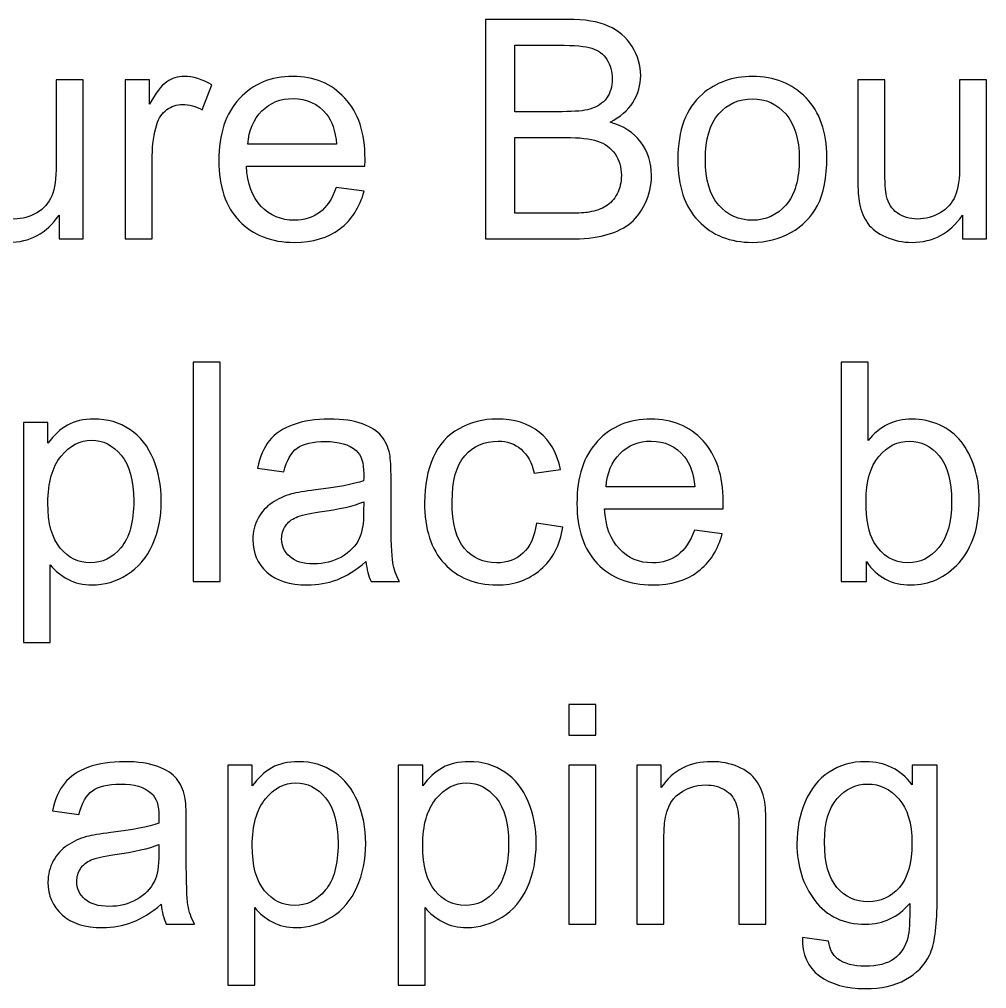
# Model space of a CAD drawing. Header units: millimetres. Extents: x 313 to 2379, y -2162 to 308.
# Drawn here: x 865.2 to 945.4, y -1146.2 to -1065.9 of the extents above; entities that cross this region are included whole.
import ezdxf

# ---------------------------------------------------------------- set-up
doc = ezdxf.new("R2010")
doc.units = ezdxf.units.MM
doc.header["$MEASUREMENT"] = 0
doc.layers.add('Layer 1', color=7, linetype='Continuous')

msp = doc.modelspace()

# ---------------------------------------------------------------- linework, layer by layer
at = {"layer": 'Layer 1', "color": 250}
for points, knots in [([(903.8665, -1084.0778), (903.8665, -1084.0778), (903.8665, -1065.8914), (903.8665, -1065.8914), (903.8665, -1065.8914), (910.6906, -1065.8914), (910.6906, -1065.8914), (912.0792, -1065.8914), (913.1925, -1066.0734), (914.035, -1066.4417), (914.8732, -1066.81), (915.5293, -1067.3773), (916.0035, -1068.1435), (916.4818, -1068.9055), (916.7189, -1069.7056), (916.7189, -1070.5438), (916.7189, -1071.3185), (916.5072, -1072.0509), (916.0881, -1072.7367), (915.669, -1073.4225), (915.034, -1073.9771), (914.1831, -1074.4004), (915.2838, -1074.7221), (916.1305, -1075.2725), (916.7189, -1076.0514), (917.3116, -1076.8261), (917.6079, -1077.7447), (917.6079, -1078.8031), (917.6079, -1079.6582), (917.4259, -1080.4498), (917.066, -1081.1822), (916.7062, -1081.9146), (916.2617, -1082.4776), (915.7325, -1082.8755), (915.2034, -1083.2692), (914.5387, -1083.5698), (913.7429, -1083.773), (912.9428, -1083.9762), (911.9649, -1084.0778), (910.8049, -1084.0778), (910.8049, -1084.0778), (903.8665, -1084.0778), (903.8665, -1084.0778)], [0, 0, 0, 0, 0.0714286, 0.0714286, 0.0714286, 0.1428571, 0.1428571, 0.1428571, 0.2142857, 0.2142857, 0.2142857, 0.2857143, 0.2857143, 0.2857143, 0.3571429, 0.3571429, 0.3571429, 0.4285714, 0.4285714, 0.4285714, 0.5, 0.5, 0.5, 0.5714286, 0.5714286, 0.5714286, 0.6428571, 0.6428571, 0.6428571, 0.7142857, 0.7142857, 0.7142857, 0.7857143, 0.7857143, 0.7857143, 0.8571429, 0.8571429, 0.8571429, 0.9285714, 0.9285714, 0.9285714, 1, 1, 1, 1]), ([(906.2795, -1073.5368), (906.2795, -1073.5368), (910.2123, -1073.5368), (910.2123, -1073.5368), (911.2791, -1073.5368), (912.0453, -1073.4648), (912.5067, -1073.3251), (913.1206, -1073.1431), (913.582, -1072.8383), (913.891, -1072.415), (914.2001, -1071.9916), (914.3567, -1071.4625), (914.3567, -1070.8232), (914.3567, -1070.2179), (914.2128, -1069.6845), (913.9207, -1069.2273), (913.6328, -1068.7658), (913.2179, -1068.4483), (912.6803, -1068.279), (912.1427, -1068.1097), (911.2198, -1068.025), (909.9159, -1068.025), (909.9159, -1068.025), (906.2795, -1068.025), (906.2795, -1068.025), (906.2795, -1068.025), (906.2795, -1073.5368), (906.2795, -1073.5368)], [0, 0, 0, 0, 0.1111111, 0.1111111, 0.1111111, 0.2222222, 0.2222222, 0.2222222, 0.3333333, 0.3333333, 0.3333333, 0.4444444, 0.4444444, 0.4444444, 0.5555556, 0.5555556, 0.5555556, 0.6666667, 0.6666667, 0.6666667, 0.7777778, 0.7777778, 0.7777778, 0.8888889, 0.8888889, 0.8888889, 1, 1, 1, 1]), ([(874.0215, -1084.0778), (874.0215, -1084.0778), (874.0215, -1070.8952), (874.0215, -1070.8952), (874.0215, -1070.8952), (876.0281, -1070.8952), (876.0281, -1070.8952), (876.0281, -1070.8952), (876.0281, -1072.9145), (876.0281, -1072.9145), (876.5403, -1071.9789), (877.0145, -1071.3609), (877.4505, -1071.0645), (877.8865, -1070.764), (878.3649, -1070.6158), (878.8856, -1070.6158), (879.6391, -1070.6158), (880.4054, -1070.8529), (881.1843, -1071.3228), (881.1843, -1071.3228), (880.3884, -1073.3844), (880.3884, -1073.3844), (879.8466, -1073.0796), (879.3047, -1072.9272), (878.7628, -1072.9272), (878.276, -1072.9272), (877.84, -1073.0754), (877.4547, -1073.3675), (877.0695, -1073.6596), (876.7943, -1074.066), (876.6292, -1074.5867), (876.3795, -1075.3783), (876.2567, -1076.2461), (876.2567, -1077.1902), (876.2567, -1077.1902), (876.2567, -1084.0778), (876.2567, -1084.0778), (876.2567, -1084.0778), (874.0215, -1084.0778), (874.0215, -1084.0778)], [0, 0, 0, 0, 0.0769231, 0.0769231, 0.0769231, 0.1538462, 0.1538462, 0.1538462, 0.2307692, 0.2307692, 0.2307692, 0.3076923, 0.3076923, 0.3076923, 0.3846154, 0.3846154, 0.3846154, 0.4615385, 0.4615385, 0.4615385, 0.5384615, 0.5384615, 0.5384615, 0.6153846, 0.6153846, 0.6153846, 0.6923077, 0.6923077, 0.6923077, 0.7692308, 0.7692308, 0.7692308, 0.8461538, 0.8461538, 0.8461538, 0.9230769, 0.9230769, 0.9230769, 1, 1, 1, 1]), ([(891.4967, -1079.8106), (891.4967, -1079.8106), (893.8081, -1080.1154), (893.8081, -1080.1154), (893.4483, -1081.4574), (892.7752, -1082.503), (891.793, -1083.2438), (890.8109, -1083.9847), (889.5578, -1084.3572), (888.0296, -1084.3572), (886.1077, -1084.3572), (884.5837, -1083.7645), (883.4576, -1082.5792), (882.3315, -1081.3981), (881.7685, -1079.7344), (881.7685, -1077.5966), (881.7685, -1075.3868), (882.3358, -1073.668), (883.4745, -1072.4488), (884.6133, -1071.2254), (886.0907, -1070.6158), (887.9068, -1070.6158), (889.6637, -1070.6158), (891.0988, -1071.2127), (892.2121, -1072.4107), (893.3255, -1073.6088), (893.8843, -1075.2936), (893.8843, -1077.4653), (893.8843, -1077.5966), (893.8801, -1077.7955), (893.8716, -1078.058), (893.8716, -1078.058), (884.0545, -1078.058), (884.0545, -1078.058), (884.1392, -1079.5016), (884.5456, -1080.6107), (885.2822, -1081.3769), (886.0145, -1082.1432), (886.9332, -1082.5284), (888.0296, -1082.5284), (888.8466, -1082.5284), (889.5451, -1082.3125), (890.1209, -1081.8807), (890.7008, -1081.4489), (891.158, -1080.7589), (891.4967, -1079.8106)], [0, 0, 0, 0, 0.0666667, 0.0666667, 0.0666667, 0.1333333, 0.1333333, 0.1333333, 0.2, 0.2, 0.2, 0.2666667, 0.2666667, 0.2666667, 0.3333333, 0.3333333, 0.3333333, 0.4, 0.4, 0.4, 0.4666667, 0.4666667, 0.4666667, 0.5333333, 0.5333333, 0.5333333, 0.6, 0.6, 0.6, 0.6666667, 0.6666667, 0.6666667, 0.7333333, 0.7333333, 0.7333333, 0.8, 0.8, 0.8, 0.8666667, 0.8666667, 0.8666667, 0.9333333, 0.9333333, 0.9333333, 1, 1, 1, 1]), ([(919.7923, -1077.4865), (919.7923, -1075.0523), (920.4696, -1073.2489), (921.8285, -1072.0763), (922.9588, -1071.1026), (924.3431, -1070.6158), (925.973, -1070.6158), (927.7806, -1070.6158), (929.2623, -1071.2085), (930.4137, -1072.3938), (931.561, -1073.5749), (932.1367, -1075.2132), (932.1367, -1077.3002), (932.1367, -1078.9936), (931.8827, -1080.3228), (931.3747, -1081.2923), (930.8667, -1082.2617), (930.1259, -1083.0152), (929.1522, -1083.5529), (928.1828, -1084.0905), (927.1202, -1084.3572), (925.973, -1084.3572), (924.1272, -1084.3572), (922.6371, -1083.7688), (921.4983, -1082.5877), (920.3596, -1081.4066), (919.7923, -1079.7048), (919.7923, -1077.4865)], [0, 0, 0, 0, 0.1111111, 0.1111111, 0.1111111, 0.2222222, 0.2222222, 0.2222222, 0.3333333, 0.3333333, 0.3333333, 0.4444444, 0.4444444, 0.4444444, 0.5555556, 0.5555556, 0.5555556, 0.6666667, 0.6666667, 0.6666667, 0.7777778, 0.7777778, 0.7777778, 0.8888889, 0.8888889, 0.8888889, 1, 1, 1, 1]), ([(868.5309, -1084.0778), (868.5309, -1084.0778), (868.5309, -1082.1178), (868.5309, -1082.1178), (867.5064, -1083.6121), (866.1179, -1084.3572), (864.3611, -1084.3572), (863.5864, -1084.3572), (862.8625, -1084.209), (862.1894, -1083.9127), (861.5163, -1083.6121), (861.0167, -1083.2396), (860.6908, -1082.7909), (860.3648, -1082.3379), (860.1362, -1081.7876), (860.005, -1081.1356), (859.9161, -1080.6954), (859.8695, -1080.0011), (859.8695, -1079.0528), (859.8695, -1079.0528), (859.8695, -1070.8952), (859.8695, -1070.8952), (859.8695, -1070.8952), (862.1047, -1070.8952), (862.1047, -1070.8952), (862.1047, -1070.8952), (862.1047, -1078.1892), (862.1047, -1078.1892), (862.1047, -1079.3534), (862.1513, -1080.1408), (862.2402, -1080.543), (862.3799, -1081.1314), (862.6762, -1081.5886), (863.1334, -1081.923), (863.5864, -1082.2575), (864.1452, -1082.4268), (864.814, -1082.4268), (865.4829, -1082.4268), (866.1094, -1082.2575), (866.6936, -1081.9146), (867.2778, -1081.5717), (867.6927, -1081.1018), (867.9382, -1080.5133), (868.1795, -1079.9249), (868.3023, -1079.0655), (868.3023, -1077.9437), (868.3023, -1077.9437), (868.3023, -1070.8952), (868.3023, -1070.8952), (868.3023, -1070.8952), (870.5375, -1070.8952), (870.5375, -1070.8952), (870.5375, -1070.8952), (870.5375, -1084.0778), (870.5375, -1084.0778), (870.5375, -1084.0778), (868.5309, -1084.0778), (868.5309, -1084.0778)], [0, 0, 0, 0, 0.0526316, 0.0526316, 0.0526316, 0.1052632, 0.1052632, 0.1052632, 0.1578947, 0.1578947, 0.1578947, 0.2105263, 0.2105263, 0.2105263, 0.2631579, 0.2631579, 0.2631579, 0.3157895, 0.3157895, 0.3157895, 0.3684211, 0.3684211, 0.3684211, 0.4210526, 0.4210526, 0.4210526, 0.4736842, 0.4736842, 0.4736842, 0.5263158, 0.5263158, 0.5263158, 0.5789474, 0.5789474, 0.5789474, 0.6315789, 0.6315789, 0.6315789, 0.6842105, 0.6842105, 0.6842105, 0.7368421, 0.7368421, 0.7368421, 0.7894737, 0.7894737, 0.7894737, 0.8421053, 0.8421053, 0.8421053, 0.8947368, 0.8947368, 0.8947368, 0.9473684, 0.9473684, 0.9473684, 1, 1, 1, 1]), ([(943.3677, -1084.0778), (943.3677, -1084.0778), (943.3677, -1082.1178), (943.3677, -1082.1178), (942.3432, -1083.6121), (940.9547, -1084.3572), (939.1979, -1084.3572), (938.4232, -1084.3572), (937.6993, -1084.209), (937.0262, -1083.9127), (936.3531, -1083.6121), (935.8535, -1083.2396), (935.5276, -1082.7909), (935.2016, -1082.3379), (934.973, -1081.7876), (934.8418, -1081.1356), (934.7529, -1080.6954), (934.7063, -1080.0011), (934.7063, -1079.0528), (934.7063, -1079.0528), (934.7063, -1070.8952), (934.7063, -1070.8952), (934.7063, -1070.8952), (936.9415, -1070.8952), (936.9415, -1070.8952), (936.9415, -1070.8952), (936.9415, -1078.1892), (936.9415, -1078.1892), (936.9415, -1079.3534), (936.9881, -1080.1408), (937.077, -1080.543), (937.2167, -1081.1314), (937.513, -1081.5886), (937.9702, -1081.923), (938.4232, -1082.2575), (938.982, -1082.4268), (939.6508, -1082.4268), (940.3197, -1082.4268), (940.9462, -1082.2575), (941.5304, -1081.9146), (942.1146, -1081.5717), (942.5295, -1081.1018), (942.775, -1080.5133), (943.0163, -1079.9249), (943.1391, -1079.0655), (943.1391, -1077.9437), (943.1391, -1077.9437), (943.1391, -1070.8952), (943.1391, -1070.8952), (943.1391, -1070.8952), (945.3743, -1070.8952), (945.3743, -1070.8952), (945.3743, -1070.8952), (945.3743, -1084.0778), (945.3743, -1084.0778), (945.3743, -1084.0778), (943.3677, -1084.0778), (943.3677, -1084.0778)], [0, 0, 0, 0, 0.0526316, 0.0526316, 0.0526316, 0.1052632, 0.1052632, 0.1052632, 0.1578947, 0.1578947, 0.1578947, 0.2105263, 0.2105263, 0.2105263, 0.2631579, 0.2631579, 0.2631579, 0.3157895, 0.3157895, 0.3157895, 0.3684211, 0.3684211, 0.3684211, 0.4210526, 0.4210526, 0.4210526, 0.4736842, 0.4736842, 0.4736842, 0.5263158, 0.5263158, 0.5263158, 0.5789474, 0.5789474, 0.5789474, 0.6315789, 0.6315789, 0.6315789, 0.6842105, 0.6842105, 0.6842105, 0.7368421, 0.7368421, 0.7368421, 0.7894737, 0.7894737, 0.7894737, 0.8421053, 0.8421053, 0.8421053, 0.8947368, 0.8947368, 0.8947368, 0.9473684, 0.9473684, 0.9473684, 1, 1, 1, 1]), ([(884.1815, -1076.2292), (884.1815, -1076.2292), (891.5221, -1076.2292), (891.5221, -1076.2292), (891.4247, -1075.1201), (891.1411, -1074.2903), (890.6797, -1073.7358), (889.9727, -1072.8764), (889.0498, -1072.4446), (887.9195, -1072.4446), (886.8951, -1072.4446), (886.0357, -1072.7875), (885.3372, -1073.4733), (884.6429, -1074.1591), (884.2577, -1075.0777), (884.1815, -1076.2292)], [0, 0, 0, 0, 0.2, 0.2, 0.2, 0.4, 0.4, 0.4, 0.6, 0.6, 0.6, 0.8, 0.8, 0.8, 1, 1, 1, 1]), ([(922.0783, -1077.4907), (922.0783, -1079.1756), (922.4466, -1080.4371), (923.1832, -1081.2711), (923.924, -1082.1093), (924.8511, -1082.5284), (925.973, -1082.5284), (927.0821, -1082.5284), (928.005, -1082.1093), (928.7458, -1081.2669), (929.4824, -1080.4244), (929.8507, -1079.1417), (929.8507, -1077.4188), (929.8507, -1075.7932), (929.4782, -1074.5613), (928.7373, -1073.7273), (927.9965, -1072.8891), (927.0736, -1072.47), (925.973, -1072.47), (924.8511, -1072.47), (923.924, -1072.8849), (923.1832, -1073.7188), (922.4466, -1074.5528), (922.0783, -1075.8101), (922.0783, -1077.4907)], [0, 0, 0, 0, 0.125, 0.125, 0.125, 0.25, 0.25, 0.25, 0.375, 0.375, 0.375, 0.5, 0.5, 0.5, 0.625, 0.625, 0.625, 0.75, 0.75, 0.75, 0.875, 0.875, 0.875, 1, 1, 1, 1]), ([(906.2795, -1081.9442), (906.2795, -1081.9442), (910.8092, -1081.9442), (910.8092, -1081.9442), (911.5881, -1081.9442), (912.1342, -1081.9146), (912.4517, -1081.8553), (913.002, -1081.7579), (913.4677, -1081.5928), (913.8402, -1081.36), (914.2128, -1081.1272), (914.5176, -1080.7885), (914.7589, -1080.344), (915.0002, -1079.8995), (915.1187, -1079.3873), (915.1187, -1078.8073), (915.1187, -1078.1257), (914.9451, -1077.5373), (914.5938, -1077.0335), (914.2466, -1076.5298), (913.764, -1076.1784), (913.146, -1075.9752), (912.5321, -1075.772), (911.6431, -1075.6704), (910.4874, -1075.6704), (910.4874, -1075.6704), (906.2795, -1075.6704), (906.2795, -1075.6704), (906.2795, -1075.6704), (906.2795, -1081.9442), (906.2795, -1081.9442)], [0, 0, 0, 0, 0.1, 0.1, 0.1, 0.2, 0.2, 0.2, 0.3, 0.3, 0.3, 0.4, 0.4, 0.4, 0.5, 0.5, 0.5, 0.6, 0.6, 0.6, 0.7, 0.7, 0.7, 0.8, 0.8, 0.8, 0.9, 0.9, 0.9, 1, 1, 1, 1]), ([(879.6519, -1112.4539), (879.6519, -1112.4539), (879.6519, -1094.2675), (879.6519, -1094.2675), (879.6519, -1094.2675), (881.8871, -1094.2675), (881.8871, -1094.2675), (881.8871, -1094.2675), (881.8871, -1112.4539), (881.8871, -1112.4539), (881.8871, -1112.4539), (879.6519, -1112.4539), (879.6519, -1112.4539)], [0, 0, 0, 0, 0.25, 0.25, 0.25, 0.5, 0.5, 0.5, 0.75, 0.75, 0.75, 1, 1, 1, 1]), ([(935.4133, -1112.4539), (935.4133, -1112.4539), (933.3305, -1112.4539), (933.3305, -1112.4539), (933.3305, -1112.4539), (933.3305, -1094.2675), (933.3305, -1094.2675), (933.3305, -1094.2675), (935.5657, -1094.2675), (935.5657, -1094.2675), (935.5657, -1094.2675), (935.5657, -1100.7572), (935.5657, -1100.7572), (936.5097, -1099.5803), (937.712, -1098.9919), (939.1767, -1098.9919), (939.9853, -1098.9919), (940.7558, -1099.1528), (941.4797, -1099.4787), (942.2036, -1099.8047), (942.7962, -1100.2661), (943.2661, -1100.8546), (943.7318, -1101.4472), (944.1001, -1102.1584), (944.3626, -1102.9924), (944.6293, -1103.8221), (944.7605, -1104.7154), (944.7605, -1105.6636), (944.7605, -1107.9158), (944.2017, -1109.6599), (943.0883, -1110.8876), (941.9707, -1112.1195), (940.633, -1112.7333), (939.0709, -1112.7333), (937.5173, -1112.7333), (936.2981, -1112.0856), (935.4133, -1110.7944), (935.4133, -1110.7944), (935.4133, -1112.4539), (935.4133, -1112.4539)], [0, 0, 0, 0, 0.0769231, 0.0769231, 0.0769231, 0.1538462, 0.1538462, 0.1538462, 0.2307692, 0.2307692, 0.2307692, 0.3076923, 0.3076923, 0.3076923, 0.3846154, 0.3846154, 0.3846154, 0.4615385, 0.4615385, 0.4615385, 0.5384615, 0.5384615, 0.5384615, 0.6153846, 0.6153846, 0.6153846, 0.6923077, 0.6923077, 0.6923077, 0.7692308, 0.7692308, 0.7692308, 0.8461538, 0.8461538, 0.8461538, 0.9230769, 0.9230769, 0.9230769, 1, 1, 1, 1]), ([(865.5761, -1117.5085), (865.5761, -1117.5085), (865.5761, -1099.2713), (865.5761, -1099.2713), (865.5761, -1099.2713), (867.6081, -1099.2713), (867.6081, -1099.2713), (867.6081, -1099.2713), (867.6081, -1101.0027), (867.6081, -1101.0027), (868.0865, -1100.3339), (868.6283, -1099.8301), (869.2337, -1099.4957), (869.8348, -1099.1612), (870.5672, -1098.9919), (871.4266, -1098.9919), (872.5526, -1098.9919), (873.5432, -1099.2798), (874.4026, -1099.8597), (875.262, -1100.4355), (875.9097, -1101.2525), (876.3499, -1102.3024), (876.786, -1103.3565), (877.0061, -1104.5079), (877.0061, -1105.7652), (877.0061, -1107.1072), (876.7648, -1108.3179), (876.2822, -1109.3974), (875.7996, -1110.4727), (875.0969, -1111.2982), (874.174, -1111.8739), (873.2554, -1112.4454), (872.2859, -1112.7333), (871.2699, -1112.7333), (870.5249, -1112.7333), (869.856, -1112.5767), (869.2676, -1112.2634), (868.6749, -1111.9501), (868.1923, -1111.5564), (867.8113, -1111.0781), (867.8113, -1111.0781), (867.8113, -1117.5085), (867.8113, -1117.5085), (867.8113, -1117.5085), (865.5761, -1117.5085), (865.5761, -1117.5085)], [0, 0, 0, 0, 0.0666667, 0.0666667, 0.0666667, 0.1333333, 0.1333333, 0.1333333, 0.2, 0.2, 0.2, 0.2666667, 0.2666667, 0.2666667, 0.3333333, 0.3333333, 0.3333333, 0.4, 0.4, 0.4, 0.4666667, 0.4666667, 0.4666667, 0.5333333, 0.5333333, 0.5333333, 0.6, 0.6, 0.6, 0.6666667, 0.6666667, 0.6666667, 0.7333333, 0.7333333, 0.7333333, 0.8, 0.8, 0.8, 0.8666667, 0.8666667, 0.8666667, 0.9333333, 0.9333333, 0.9333333, 1, 1, 1, 1]), ([(893.9563, -1110.8029), (893.1266, -1111.5099), (892.3265, -1112.0052), (891.5602, -1112.2973), (890.794, -1112.5894), (889.9727, -1112.7333), (889.0922, -1112.7333), (887.6444, -1112.7333), (886.531, -1112.3819), (885.7521, -1111.675), (884.9732, -1110.9722), (884.5837, -1110.0705), (884.5837, -1108.9741), (884.5837, -1108.3306), (884.7319, -1107.7422), (885.024, -1107.2088), (885.3203, -1106.6754), (885.7055, -1106.2521), (886.1797, -1105.9303), (886.658, -1105.6086), (887.1914, -1105.3631), (887.7883, -1105.198), (888.2286, -1105.0837), (888.8932, -1104.9736), (889.778, -1104.8635), (891.5814, -1104.6519), (892.9149, -1104.3936), (893.7658, -1104.0973), (893.7743, -1103.7925), (893.7785, -1103.5978), (893.7785, -1103.5173), (893.7785, -1102.6114), (893.5668, -1101.9722), (893.1435, -1101.5996), (892.572, -1101.0959), (891.7211, -1100.8461), (890.595, -1100.8461), (889.5409, -1100.8461), (888.762, -1101.0324), (888.2625, -1101.4007), (887.7587, -1101.769), (887.3904, -1102.4209), (887.1491, -1103.3607), (887.1491, -1103.3607), (884.9647, -1103.0559), (884.9647, -1103.0559), (885.1637, -1102.1203), (885.4896, -1101.3626), (885.9468, -1100.7868), (886.404, -1100.2111), (887.0644, -1099.7708), (887.928, -1099.4576), (888.7874, -1099.1485), (889.7907, -1098.9919), (890.9252, -1098.9919), (892.0513, -1098.9919), (892.9699, -1099.1231), (893.6769, -1099.3898), (894.3796, -1099.6565), (894.9003, -1099.9867), (895.2305, -1100.3889), (895.5607, -1100.7911), (895.7936, -1101.2991), (895.929, -1101.9129), (896.001, -1102.2939), (896.0391, -1102.9797), (896.0391, -1103.9661), (896.0391, -1103.9661), (896.0391, -1106.9294), (896.0391, -1106.9294), (896.0391, -1108.9995), (896.0857, -1110.3076), (896.1788, -1110.8622), (896.2677, -1111.4167), (896.454, -1111.9459), (896.7249, -1112.4539), (896.7249, -1112.4539), (894.3881, -1112.4539), (894.3881, -1112.4539), (894.1637, -1111.984), (894.0198, -1111.4337), (893.9563, -1110.8029)], [0, 0, 0, 0, 0.037037, 0.037037, 0.037037, 0.0740741, 0.0740741, 0.0740741, 0.1111111, 0.1111111, 0.1111111, 0.1481481, 0.1481481, 0.1481481, 0.1851852, 0.1851852, 0.1851852, 0.2222222, 0.2222222, 0.2222222, 0.2592593, 0.2592593, 0.2592593, 0.2962963, 0.2962963, 0.2962963, 0.3333333, 0.3333333, 0.3333333, 0.3703704, 0.3703704, 0.3703704, 0.4074074, 0.4074074, 0.4074074, 0.4444444, 0.4444444, 0.4444444, 0.4814815, 0.4814815, 0.4814815, 0.5185185, 0.5185185, 0.5185185, 0.5555556, 0.5555556, 0.5555556, 0.5925926, 0.5925926, 0.5925926, 0.6296296, 0.6296296, 0.6296296, 0.6666667, 0.6666667, 0.6666667, 0.7037037, 0.7037037, 0.7037037, 0.7407407, 0.7407407, 0.7407407, 0.7777778, 0.7777778, 0.7777778, 0.8148148, 0.8148148, 0.8148148, 0.8518519, 0.8518519, 0.8518519, 0.8888889, 0.8888889, 0.8888889, 0.9259259, 0.9259259, 0.9259259, 0.962963, 0.962963, 0.962963, 1, 1, 1, 1]), ([(908.0829, -1107.6279), (908.0829, -1107.6279), (910.2673, -1107.9327), (910.2673, -1107.9327), (910.026, -1109.4355), (909.4164, -1110.6082), (908.43, -1111.4591), (907.4437, -1112.31), (906.2287, -1112.7333), (904.7936, -1112.7333), (902.9944, -1112.7333), (901.5466, -1112.1449), (900.4544, -1110.968), (899.358, -1109.7911), (898.8119, -1108.1063), (898.8119, -1105.9134), (898.8119, -1104.491), (899.049, -1103.2506), (899.5189, -1102.1838), (899.9888, -1101.1213), (900.7042, -1100.3212), (901.6694, -1099.792), (902.6304, -1099.2586), (903.676, -1098.9919), (904.8105, -1098.9919), (906.2372, -1098.9919), (907.4098, -1099.3517), (908.3157, -1100.0756), (909.2259, -1100.7995), (909.8101, -1101.8282), (910.0641, -1103.1575), (910.0641, -1103.1575), (907.9051, -1103.4877), (907.9051, -1103.4877), (907.6977, -1102.6029), (907.3336, -1101.9383), (906.8044, -1101.4896), (906.2795, -1101.0451), (905.6445, -1100.8207), (904.8994, -1100.8207), (903.7734, -1100.8207), (902.859, -1101.2229), (902.152, -1102.0272), (901.4493, -1102.8358), (901.0979, -1104.1058), (901.0979, -1105.8499), (901.0979, -1107.6194), (901.4366, -1108.9021), (902.1139, -1109.7022), (902.7955, -1110.5023), (903.6802, -1110.9045), (904.7682, -1110.9045), (905.6487, -1110.9045), (906.3811, -1110.6378), (906.9653, -1110.1002), (907.5537, -1109.5668), (907.9263, -1108.7413), (908.0829, -1107.6279)], [0, 0, 0, 0, 0.0526316, 0.0526316, 0.0526316, 0.1052632, 0.1052632, 0.1052632, 0.1578947, 0.1578947, 0.1578947, 0.2105263, 0.2105263, 0.2105263, 0.2631579, 0.2631579, 0.2631579, 0.3157895, 0.3157895, 0.3157895, 0.3684211, 0.3684211, 0.3684211, 0.4210526, 0.4210526, 0.4210526, 0.4736842, 0.4736842, 0.4736842, 0.5263158, 0.5263158, 0.5263158, 0.5789474, 0.5789474, 0.5789474, 0.6315789, 0.6315789, 0.6315789, 0.6842105, 0.6842105, 0.6842105, 0.7368421, 0.7368421, 0.7368421, 0.7894737, 0.7894737, 0.7894737, 0.8421053, 0.8421053, 0.8421053, 0.8947368, 0.8947368, 0.8947368, 0.9473684, 0.9473684, 0.9473684, 1, 1, 1, 1]), ([(921.1639, -1108.1867), (921.1639, -1108.1867), (923.4753, -1108.4915), (923.4753, -1108.4915), (923.1155, -1109.8335), (922.4424, -1110.8791), (921.4602, -1111.6199), (920.4781, -1112.3608), (919.225, -1112.7333), (917.6968, -1112.7333), (915.7749, -1112.7333), (914.2509, -1112.1406), (913.1248, -1110.9553), (911.9987, -1109.7742), (911.4357, -1108.1105), (911.4357, -1105.9727), (911.4357, -1103.7629), (912.003, -1102.0441), (913.1417, -1100.8249), (914.2805, -1099.6015), (915.7579, -1098.9919), (917.574, -1098.9919), (919.3309, -1098.9919), (920.766, -1099.5888), (921.8793, -1100.7868), (922.9927, -1101.9849), (923.5515, -1103.6697), (923.5515, -1105.8414), (923.5515, -1105.9727), (923.5473, -1106.1716), (923.5388, -1106.4341), (923.5388, -1106.4341), (913.7217, -1106.4341), (913.7217, -1106.4341), (913.8064, -1107.8777), (914.2128, -1108.9868), (914.9494, -1109.753), (915.6817, -1110.5193), (916.6004, -1110.9045), (917.6968, -1110.9045), (918.5138, -1110.9045), (919.2123, -1110.6886), (919.7881, -1110.2568), (920.368, -1109.825), (920.8252, -1109.135), (921.1639, -1108.1867)], [0, 0, 0, 0, 0.0666667, 0.0666667, 0.0666667, 0.1333333, 0.1333333, 0.1333333, 0.2, 0.2, 0.2, 0.2666667, 0.2666667, 0.2666667, 0.3333333, 0.3333333, 0.3333333, 0.4, 0.4, 0.4, 0.4666667, 0.4666667, 0.4666667, 0.5333333, 0.5333333, 0.5333333, 0.6, 0.6, 0.6, 0.6666667, 0.6666667, 0.6666667, 0.7333333, 0.7333333, 0.7333333, 0.8, 0.8, 0.8, 0.8666667, 0.8666667, 0.8666667, 0.9333333, 0.9333333, 0.9333333, 1, 1, 1, 1]), ([(867.6081, -1105.943), (867.6081, -1107.6321), (867.951, -1108.881), (868.6326, -1109.6895), (869.3184, -1110.4981), (870.1481, -1110.9045), (871.1218, -1110.9045), (872.1124, -1110.9045), (872.959, -1110.4854), (873.6618, -1109.6472), (874.3687, -1108.809), (874.7201, -1107.5136), (874.7201, -1105.7568), (874.7201, -1104.0804), (874.3772, -1102.8273), (873.6872, -1101.9933), (872.9971, -1101.1594), (872.1759, -1100.7445), (871.2191, -1100.7445), (870.2709, -1100.7445), (869.4327, -1101.189), (868.7045, -1102.0738), (867.9722, -1102.9628), (867.6081, -1104.2497), (867.6081, -1105.943)], [0, 0, 0, 0, 0.125, 0.125, 0.125, 0.25, 0.25, 0.25, 0.375, 0.375, 0.375, 0.5, 0.5, 0.5, 0.625, 0.625, 0.625, 0.75, 0.75, 0.75, 0.875, 0.875, 0.875, 1, 1, 1, 1]), ([(913.8487, -1104.6053), (913.8487, -1104.6053), (921.1893, -1104.6053), (921.1893, -1104.6053), (921.0919, -1103.4962), (920.8083, -1102.6664), (920.3469, -1102.1119), (919.6399, -1101.2525), (918.717, -1100.8207), (917.5867, -1100.8207), (916.5623, -1100.8207), (915.7029, -1101.1636), (915.0044, -1101.8494), (914.3101, -1102.5352), (913.9249, -1103.4538), (913.8487, -1104.6053)], [0, 0, 0, 0, 0.2, 0.2, 0.2, 0.4, 0.4, 0.4, 0.6, 0.6, 0.6, 0.8, 0.8, 0.8, 1, 1, 1, 1]), ([(935.3879, -1105.7652), (935.3879, -1107.34), (935.6038, -1108.4788), (936.0314, -1109.1815), (936.7341, -1110.3288), (937.6824, -1110.9045), (938.8804, -1110.9045), (939.8583, -1110.9045), (940.7007, -1110.4812), (941.4077, -1109.6345), (942.1189, -1108.7878), (942.4745, -1107.5263), (942.4745, -1105.8499), (942.4745, -1104.1312), (942.1358, -1102.8654), (941.4543, -1102.0484), (940.7727, -1101.2313), (939.9472, -1100.8207), (938.982, -1100.8207), (938.0041, -1100.8207), (937.1617, -1101.244), (936.4547, -1102.0907), (935.7435, -1102.9374), (935.3879, -1104.1608), (935.3879, -1105.7652)], [0, 0, 0, 0, 0.125, 0.125, 0.125, 0.25, 0.25, 0.25, 0.375, 0.375, 0.375, 0.5, 0.5, 0.5, 0.625, 0.625, 0.625, 0.75, 0.75, 0.75, 0.875, 0.875, 0.875, 1, 1, 1, 1]), ([(893.7785, -1105.8499), (892.9657, -1106.1801), (891.7465, -1106.4595), (890.1209, -1106.6881), (889.198, -1106.8193), (888.5461, -1106.9675), (888.1651, -1107.1326), (887.7841, -1107.2977), (887.492, -1107.539), (887.2846, -1107.8523), (887.0771, -1108.1698), (886.9713, -1108.5211), (886.9713, -1108.9106), (886.9713, -1109.499), (887.1957, -1109.9943), (887.6486, -1110.388), (888.1016, -1110.7817), (888.762, -1110.9807), (889.6298, -1110.9807), (890.4892, -1110.9807), (891.2554, -1110.7944), (891.9285, -1110.4177), (892.5974, -1110.0451), (893.0927, -1109.5329), (893.406, -1108.8852), (893.6473, -1108.3814), (893.7658, -1107.6406), (893.7658, -1106.6627), (893.7658, -1106.6627), (893.7785, -1105.8499), (893.7785, -1105.8499)], [0, 0, 0, 0, 0.1, 0.1, 0.1, 0.2, 0.2, 0.2, 0.3, 0.3, 0.3, 0.4, 0.4, 0.4, 0.5, 0.5, 0.5, 0.6, 0.6, 0.6, 0.7, 0.7, 0.7, 0.8, 0.8, 0.8, 0.9, 0.9, 0.9, 1, 1, 1, 1]), ([(910.7583, -1125.1836), (910.7583, -1125.1836), (910.7583, -1122.6436), (910.7583, -1122.6436), (910.7583, -1122.6436), (912.9935, -1122.6436), (912.9935, -1122.6436), (912.9935, -1122.6436), (912.9935, -1125.1836), (912.9935, -1125.1836), (912.9935, -1125.1836), (910.7583, -1125.1836), (910.7583, -1125.1836)], [0, 0, 0, 0, 0.25, 0.25, 0.25, 0.5, 0.5, 0.5, 0.75, 0.75, 0.75, 1, 1, 1, 1]), ([(876.9891, -1139.179), (876.1594, -1139.886), (875.3593, -1140.3813), (874.593, -1140.6734), (873.8268, -1140.9655), (873.0055, -1141.1094), (872.125, -1141.1094), (870.6772, -1141.1094), (869.5638, -1140.758), (868.7849, -1140.0511), (868.006, -1139.3483), (867.6165, -1138.4466), (867.6165, -1137.3502), (867.6165, -1136.7067), (867.7647, -1136.1183), (868.0568, -1135.5849), (868.3531, -1135.0515), (868.7383, -1134.6282), (869.2125, -1134.3064), (869.6908, -1133.9847), (870.2242, -1133.7392), (870.8211, -1133.5741), (871.2614, -1133.4598), (871.926, -1133.3497), (872.8108, -1133.2396), (874.6142, -1133.028), (875.9477, -1132.7697), (876.7986, -1132.4734), (876.8071, -1132.1686), (876.8113, -1131.9739), (876.8113, -1131.8934), (876.8113, -1130.9875), (876.5996, -1130.3483), (876.1763, -1129.9757), (875.6048, -1129.472), (874.7539, -1129.2222), (873.6278, -1129.2222), (872.5737, -1129.2222), (871.7948, -1129.4085), (871.2953, -1129.7768), (870.7915, -1130.1451), (870.4232, -1130.797), (870.1819, -1131.7368), (870.1819, -1131.7368), (867.9975, -1131.432), (867.9975, -1131.432), (868.1965, -1130.4964), (868.5224, -1129.7387), (868.9796, -1129.1629), (869.4368, -1128.5872), (870.0972, -1128.1469), (870.9608, -1127.8337), (871.8202, -1127.5246), (872.8235, -1127.368), (873.958, -1127.368), (875.0841, -1127.368), (876.0027, -1127.4992), (876.7097, -1127.7659), (877.4124, -1128.0326), (877.9331, -1128.3628), (878.2633, -1128.765), (878.5935, -1129.1672), (878.8264, -1129.6752), (878.9618, -1130.289), (879.0338, -1130.67), (879.0719, -1131.3558), (879.0719, -1132.3422), (879.0719, -1132.3422), (879.0719, -1135.3055), (879.0719, -1135.3055), (879.0719, -1137.3756), (879.1185, -1138.6837), (879.2116, -1139.2383), (879.3005, -1139.7928), (879.4868, -1140.322), (879.7577, -1140.83), (879.7577, -1140.83), (877.4209, -1140.83), (877.4209, -1140.83), (877.1965, -1140.3601), (877.0526, -1139.8098), (876.9891, -1139.179)], [0, 0, 0, 0, 0.037037, 0.037037, 0.037037, 0.0740741, 0.0740741, 0.0740741, 0.1111111, 0.1111111, 0.1111111, 0.1481481, 0.1481481, 0.1481481, 0.1851852, 0.1851852, 0.1851852, 0.2222222, 0.2222222, 0.2222222, 0.2592593, 0.2592593, 0.2592593, 0.2962963, 0.2962963, 0.2962963, 0.3333333, 0.3333333, 0.3333333, 0.3703704, 0.3703704, 0.3703704, 0.4074074, 0.4074074, 0.4074074, 0.4444444, 0.4444444, 0.4444444, 0.4814815, 0.4814815, 0.4814815, 0.5185185, 0.5185185, 0.5185185, 0.5555556, 0.5555556, 0.5555556, 0.5925926, 0.5925926, 0.5925926, 0.6296296, 0.6296296, 0.6296296, 0.6666667, 0.6666667, 0.6666667, 0.7037037, 0.7037037, 0.7037037, 0.7407407, 0.7407407, 0.7407407, 0.7777778, 0.7777778, 0.7777778, 0.8148148, 0.8148148, 0.8148148, 0.8518519, 0.8518519, 0.8518519, 0.8888889, 0.8888889, 0.8888889, 0.9259259, 0.9259259, 0.9259259, 0.962963, 0.962963, 0.962963, 1, 1, 1, 1]), ([(882.5051, -1145.8846), (882.5051, -1145.8846), (882.5051, -1127.6474), (882.5051, -1127.6474), (882.5051, -1127.6474), (884.5371, -1127.6474), (884.5371, -1127.6474), (884.5371, -1127.6474), (884.5371, -1129.3788), (884.5371, -1129.3788), (885.0155, -1128.71), (885.5573, -1128.2062), (886.1627, -1127.8718), (886.7638, -1127.5373), (887.4962, -1127.368), (888.3556, -1127.368), (889.4816, -1127.368), (890.4722, -1127.6559), (891.3316, -1128.2358), (892.191, -1128.8116), (892.8387, -1129.6286), (893.2789, -1130.6785), (893.715, -1131.7326), (893.9351, -1132.884), (893.9351, -1134.1413), (893.9351, -1135.4833), (893.6938, -1136.694), (893.2112, -1137.7735), (892.7286, -1138.8488), (892.0259, -1139.6743), (891.103, -1140.25), (890.1844, -1140.8215), (889.2149, -1141.1094), (888.1989, -1141.1094), (887.4539, -1141.1094), (886.785, -1140.9528), (886.1966, -1140.6395), (885.6039, -1140.3262), (885.1213, -1139.9325), (884.7403, -1139.4542), (884.7403, -1139.4542), (884.7403, -1145.8846), (884.7403, -1145.8846), (884.7403, -1145.8846), (882.5051, -1145.8846), (882.5051, -1145.8846)], [0, 0, 0, 0, 0.0666667, 0.0666667, 0.0666667, 0.1333333, 0.1333333, 0.1333333, 0.2, 0.2, 0.2, 0.2666667, 0.2666667, 0.2666667, 0.3333333, 0.3333333, 0.3333333, 0.4, 0.4, 0.4, 0.4666667, 0.4666667, 0.4666667, 0.5333333, 0.5333333, 0.5333333, 0.6, 0.6, 0.6, 0.6666667, 0.6666667, 0.6666667, 0.7333333, 0.7333333, 0.7333333, 0.8, 0.8, 0.8, 0.8666667, 0.8666667, 0.8666667, 0.9333333, 0.9333333, 0.9333333, 1, 1, 1, 1]), ([(896.6317, -1145.8846), (896.6317, -1145.8846), (896.6317, -1127.6474), (896.6317, -1127.6474), (896.6317, -1127.6474), (898.6637, -1127.6474), (898.6637, -1127.6474), (898.6637, -1127.6474), (898.6637, -1129.3788), (898.6637, -1129.3788), (899.1421, -1128.71), (899.6839, -1128.2062), (900.2893, -1127.8718), (900.8904, -1127.5373), (901.6228, -1127.368), (902.4822, -1127.368), (903.6082, -1127.368), (904.5988, -1127.6559), (905.4582, -1128.2358), (906.3176, -1128.8116), (906.9653, -1129.6286), (907.4055, -1130.6785), (907.8416, -1131.7326), (908.0617, -1132.884), (908.0617, -1134.1413), (908.0617, -1135.4833), (907.8204, -1136.694), (907.3378, -1137.7735), (906.8552, -1138.8488), (906.1525, -1139.6743), (905.2296, -1140.25), (904.311, -1140.8215), (903.3415, -1141.1094), (902.3255, -1141.1094), (901.5805, -1141.1094), (900.9116, -1140.9528), (900.3232, -1140.6395), (899.7305, -1140.3262), (899.2479, -1139.9325), (898.8669, -1139.4542), (898.8669, -1139.4542), (898.8669, -1145.8846), (898.8669, -1145.8846), (898.8669, -1145.8846), (896.6317, -1145.8846), (896.6317, -1145.8846)], [0, 0, 0, 0, 0.0666667, 0.0666667, 0.0666667, 0.1333333, 0.1333333, 0.1333333, 0.2, 0.2, 0.2, 0.2666667, 0.2666667, 0.2666667, 0.3333333, 0.3333333, 0.3333333, 0.4, 0.4, 0.4, 0.4666667, 0.4666667, 0.4666667, 0.5333333, 0.5333333, 0.5333333, 0.6, 0.6, 0.6, 0.6666667, 0.6666667, 0.6666667, 0.7333333, 0.7333333, 0.7333333, 0.8, 0.8, 0.8, 0.8666667, 0.8666667, 0.8666667, 0.9333333, 0.9333333, 0.9333333, 1, 1, 1, 1]), ([(910.7583, -1140.83), (910.7583, -1140.83), (910.7583, -1127.6474), (910.7583, -1127.6474), (910.7583, -1127.6474), (912.9935, -1127.6474), (912.9935, -1127.6474), (912.9935, -1127.6474), (912.9935, -1140.83), (912.9935, -1140.83), (912.9935, -1140.83), (910.7583, -1140.83), (910.7583, -1140.83)], [0, 0, 0, 0, 0.25, 0.25, 0.25, 0.5, 0.5, 0.5, 0.75, 0.75, 0.75, 1, 1, 1, 1]), ([(916.4013, -1140.83), (916.4013, -1140.83), (916.4013, -1127.6474), (916.4013, -1127.6474), (916.4013, -1127.6474), (918.4079, -1127.6474), (918.4079, -1127.6474), (918.4079, -1127.6474), (918.4079, -1129.5185), (918.4079, -1129.5185), (919.3731, -1128.0834), (920.7701, -1127.368), (922.5947, -1127.368), (923.3905, -1127.368), (924.1187, -1127.5119), (924.7833, -1127.7956), (925.4479, -1128.0792), (925.9475, -1128.456), (926.2777, -1128.9174), (926.6079, -1129.3788), (926.8407, -1129.9292), (926.9719, -1130.5642), (927.0524, -1130.979), (927.0947, -1131.7029), (927.0947, -1132.7359), (927.0947, -1132.7359), (927.0947, -1140.83), (927.0947, -1140.83), (927.0947, -1140.83), (924.8595, -1140.83), (924.8595, -1140.83), (924.8595, -1140.83), (924.8595, -1132.8205), (924.8595, -1132.8205), (924.8595, -1131.9104), (924.7748, -1131.2288), (924.6013, -1130.7801), (924.4277, -1130.3313), (924.1187, -1129.9715), (923.6784, -1129.7006), (923.2381, -1129.4339), (922.7174, -1129.2984), (922.1248, -1129.2984), (921.1765, -1129.2984), (920.3595, -1129.599), (919.6694, -1130.2043), (918.9794, -1130.8055), (918.6365, -1131.9527), (918.6365, -1133.6376), (918.6365, -1133.6376), (918.6365, -1140.83), (918.6365, -1140.83), (918.6365, -1140.83), (916.4013, -1140.83), (916.4013, -1140.83)], [0, 0, 0, 0, 0.0555556, 0.0555556, 0.0555556, 0.1111111, 0.1111111, 0.1111111, 0.1666667, 0.1666667, 0.1666667, 0.2222222, 0.2222222, 0.2222222, 0.2777778, 0.2777778, 0.2777778, 0.3333333, 0.3333333, 0.3333333, 0.3888889, 0.3888889, 0.3888889, 0.4444444, 0.4444444, 0.4444444, 0.5, 0.5, 0.5, 0.5555556, 0.5555556, 0.5555556, 0.6111111, 0.6111111, 0.6111111, 0.6666667, 0.6666667, 0.6666667, 0.7222222, 0.7222222, 0.7222222, 0.7777778, 0.7777778, 0.7777778, 0.8333333, 0.8333333, 0.8333333, 0.8888889, 0.8888889, 0.8888889, 0.9444444, 0.9444444, 0.9444444, 1, 1, 1, 1]), ([(930.1173, -1141.9222), (930.1173, -1141.9222), (932.2763, -1142.227), (932.2763, -1142.227), (932.3652, -1142.8959), (932.6192, -1143.3827), (933.034, -1143.6917), (933.5886, -1144.1024), (934.3464, -1144.3098), (935.3073, -1144.3098), (936.3403, -1144.3098), (937.1404, -1144.1024), (937.7034, -1143.6917), (938.2664, -1143.2811), (938.6474, -1142.7011), (938.8464, -1141.9603), (938.9607, -1141.5073), (939.0157, -1140.5548), (939.0073, -1139.1028), (938.0294, -1140.2543), (936.8144, -1140.83), (935.3581, -1140.83), (933.5463, -1140.83), (932.1408, -1140.1781), (931.1502, -1138.87), (930.1554, -1137.5661), (929.6601, -1135.9998), (929.6601, -1134.1752), (929.6601, -1132.9179), (929.8887, -1131.758), (930.3416, -1130.6954), (930.7946, -1129.6328), (931.455, -1128.8158), (932.3186, -1128.2358), (933.1822, -1127.6559), (934.1982, -1127.368), (935.3666, -1127.368), (936.9202, -1127.368), (938.2029, -1128.003), (939.2105, -1129.273), (939.2105, -1129.273), (939.2105, -1127.6474), (939.2105, -1127.6474), (939.2105, -1127.6474), (941.2679, -1127.6474), (941.2679, -1127.6474), (941.2679, -1127.6474), (941.2679, -1139.0308), (941.2679, -1139.0308), (941.2679, -1141.084), (941.0604, -1142.536), (940.6413, -1143.3912), (940.2265, -1144.2463), (939.5618, -1144.9236), (938.6601, -1145.4189), (937.7542, -1145.9142), (936.6408, -1146.164), (935.32, -1146.164), (933.7495, -1146.164), (932.4837, -1145.8126), (931.5185, -1145.1057), (930.5491, -1144.4029), (930.0834, -1143.3404), (930.1173, -1141.9222)], [0, 0, 0, 0, 0.047619, 0.047619, 0.047619, 0.0952381, 0.0952381, 0.0952381, 0.1428571, 0.1428571, 0.1428571, 0.1904762, 0.1904762, 0.1904762, 0.2380952, 0.2380952, 0.2380952, 0.2857143, 0.2857143, 0.2857143, 0.3333333, 0.3333333, 0.3333333, 0.3809524, 0.3809524, 0.3809524, 0.4285714, 0.4285714, 0.4285714, 0.4761905, 0.4761905, 0.4761905, 0.5238095, 0.5238095, 0.5238095, 0.5714286, 0.5714286, 0.5714286, 0.6190476, 0.6190476, 0.6190476, 0.6666667, 0.6666667, 0.6666667, 0.7142857, 0.7142857, 0.7142857, 0.7619048, 0.7619048, 0.7619048, 0.8095238, 0.8095238, 0.8095238, 0.8571429, 0.8571429, 0.8571429, 0.9047619, 0.9047619, 0.9047619, 0.952381, 0.952381, 0.952381, 1, 1, 1, 1]), ([(884.5371, -1134.3191), (884.5371, -1136.0082), (884.88, -1137.2571), (885.5616, -1138.0656), (886.2474, -1138.8742), (887.0771, -1139.2806), (888.0508, -1139.2806), (889.0414, -1139.2806), (889.888, -1138.8615), (890.5908, -1138.0233), (891.2977, -1137.1851), (891.6491, -1135.8897), (891.6491, -1134.1329), (891.6491, -1132.4565), (891.3062, -1131.2034), (890.6162, -1130.3694), (889.9261, -1129.5355), (889.1049, -1129.1206), (888.1481, -1129.1206), (887.1999, -1129.1206), (886.3617, -1129.5651), (885.6335, -1130.4499), (884.9012, -1131.3389), (884.5371, -1132.6258), (884.5371, -1134.3191)], [0, 0, 0, 0, 0.125, 0.125, 0.125, 0.25, 0.25, 0.25, 0.375, 0.375, 0.375, 0.5, 0.5, 0.5, 0.625, 0.625, 0.625, 0.75, 0.75, 0.75, 0.875, 0.875, 0.875, 1, 1, 1, 1]), ([(898.6637, -1134.3191), (898.6637, -1136.0082), (899.0066, -1137.2571), (899.6882, -1138.0656), (900.374, -1138.8742), (901.2037, -1139.2806), (902.1774, -1139.2806), (903.168, -1139.2806), (904.0146, -1138.8615), (904.7174, -1138.0233), (905.4243, -1137.1851), (905.7757, -1135.8897), (905.7757, -1134.1329), (905.7757, -1132.4565), (905.4328, -1131.2034), (904.7428, -1130.3694), (904.0527, -1129.5355), (903.2315, -1129.1206), (902.2747, -1129.1206), (901.3265, -1129.1206), (900.4883, -1129.5651), (899.7601, -1130.4499), (899.0278, -1131.3389), (898.6637, -1132.6258), (898.6637, -1134.3191)], [0, 0, 0, 0, 0.125, 0.125, 0.125, 0.25, 0.25, 0.25, 0.375, 0.375, 0.375, 0.5, 0.5, 0.5, 0.625, 0.625, 0.625, 0.75, 0.75, 0.75, 0.875, 0.875, 0.875, 1, 1, 1, 1]), ([(931.9461, -1134.0143), (931.9461, -1135.7373), (932.289, -1136.9946), (932.9748, -1137.7862), (933.6648, -1138.5779), (934.5242, -1138.9758), (935.5571, -1138.9758), (936.5858, -1138.9758), (937.4452, -1138.5821), (938.1437, -1137.7947), (938.8379, -1137.0073), (939.1851, -1135.7712), (939.1851, -1134.0863), (939.1851, -1132.4776), (938.8252, -1131.2627), (938.1098, -1130.4456), (937.3944, -1129.6286), (936.5308, -1129.2222), (935.5232, -1129.2222), (934.5284, -1129.2222), (933.686, -1129.6244), (932.9875, -1130.4287), (932.2932, -1131.233), (931.9461, -1132.4268), (931.9461, -1134.0143)], [0, 0, 0, 0, 0.125, 0.125, 0.125, 0.25, 0.25, 0.25, 0.375, 0.375, 0.375, 0.5, 0.5, 0.5, 0.625, 0.625, 0.625, 0.75, 0.75, 0.75, 0.875, 0.875, 0.875, 1, 1, 1, 1]), ([(876.8113, -1134.226), (875.9985, -1134.5562), (874.7793, -1134.8356), (873.1537, -1135.0642), (872.2308, -1135.1954), (871.5789, -1135.3436), (871.1979, -1135.5087), (870.8169, -1135.6738), (870.5248, -1135.9151), (870.3174, -1136.2284), (870.1099, -1136.5459), (870.0041, -1136.8972), (870.0041, -1137.2867), (870.0041, -1137.8751), (870.2285, -1138.3704), (870.6814, -1138.7641), (871.1344, -1139.1578), (871.7948, -1139.3568), (872.6626, -1139.3568), (873.522, -1139.3568), (874.2882, -1139.1705), (874.9613, -1138.7938), (875.6302, -1138.4212), (876.1255, -1137.909), (876.4388, -1137.2613), (876.6801, -1136.7575), (876.7986, -1136.0167), (876.7986, -1135.0388), (876.7986, -1135.0388), (876.8113, -1134.226), (876.8113, -1134.226)], [0, 0, 0, 0, 0.1, 0.1, 0.1, 0.2, 0.2, 0.2, 0.3, 0.3, 0.3, 0.4, 0.4, 0.4, 0.5, 0.5, 0.5, 0.6, 0.6, 0.6, 0.7, 0.7, 0.7, 0.8, 0.8, 0.8, 0.9, 0.9, 0.9, 1, 1, 1, 1])]:
    msp.add_open_spline(points, degree=3, knots=knots, dxfattribs=at)

doc.saveas('drawing.dxf')
